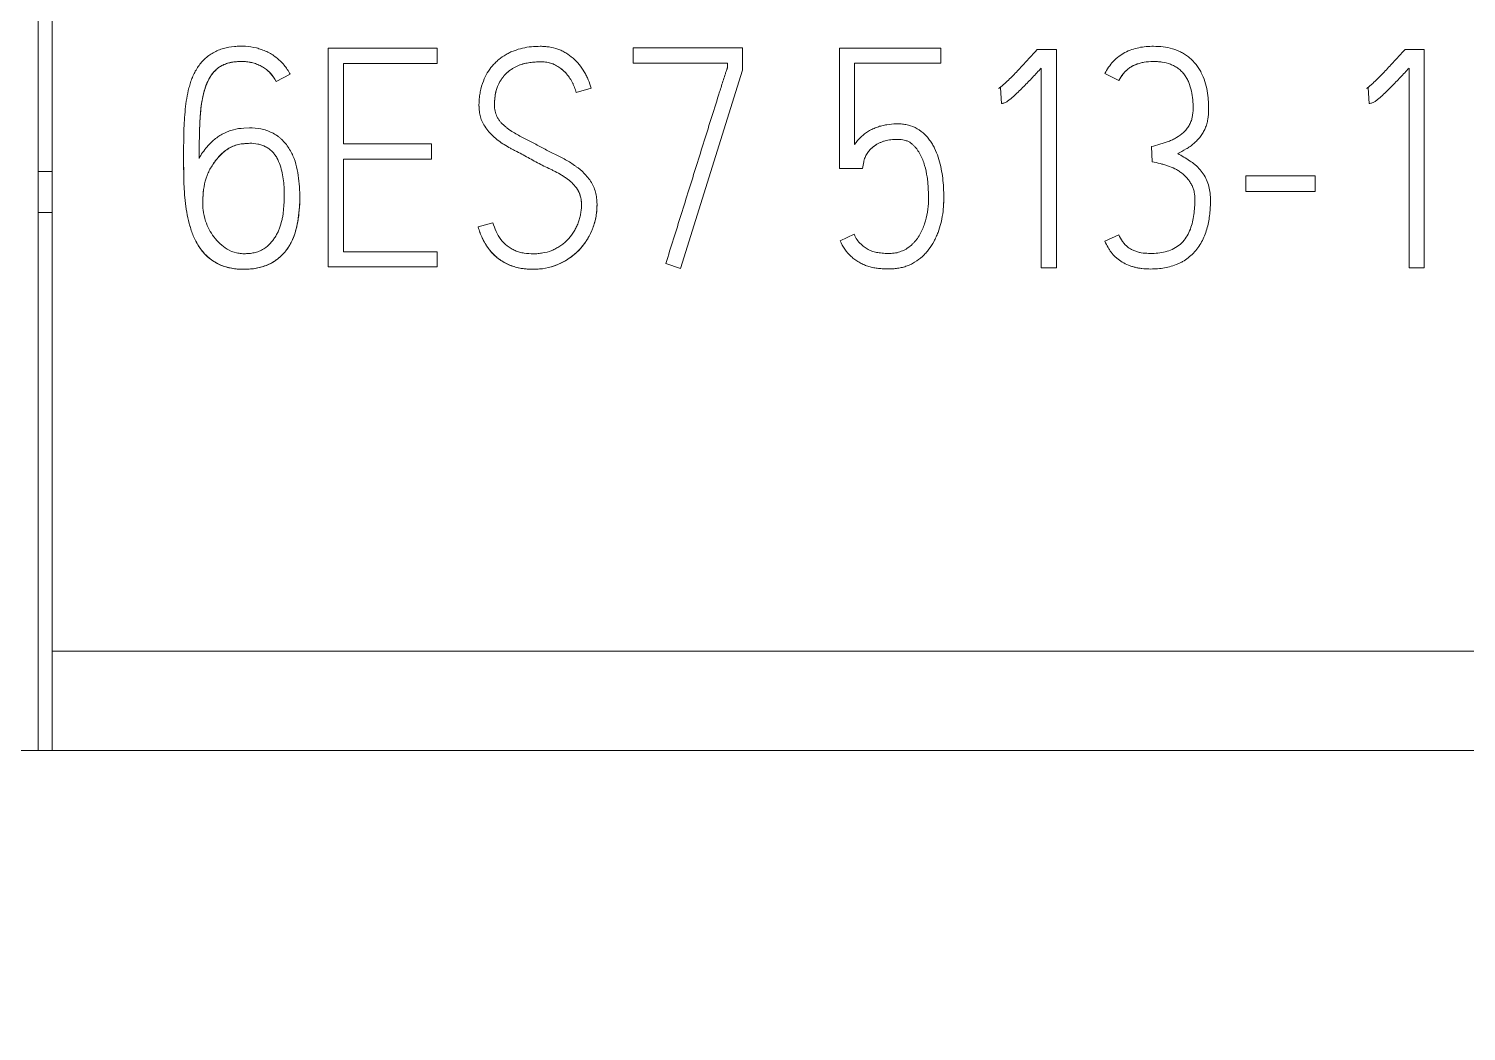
# Model space of a CAD drawing. Header units: millimetres. Extents: x 42151 to 59780, y 37376 to 44547.
# Drawn here: x 47896.26 to 47906.75, y 43305.48 to 43312.79 of the extents above; entities that cross this region are included whole.
import ezdxf

# ---------------------------------------------------------------- set-up
doc = ezdxf.new("R2010")
doc.units = ezdxf.units.MM
doc.set_wipeout_variables(frame=1)
doc.layers.add('000-PI-Oprema', color=30, linetype='Continuous', lineweight=5)
doc.layers.add('SI-ORMAR-Oprema', color=30, linetype='Continuous', lineweight=5)

# ---------------------------------------------------------------- blocks, each defined once
blk = doc.blocks.new('6ES7513-1AM03-0AB0')
blk.add_wipeout([(-17.4, 66.85), (17.4, 66.85), (17.4, -80.15), (-17.4, -80.15)]).dxf.layer = 'SI-ORMAR-Oprema'
at = {"layer": 'SI-ORMAR-Oprema', "linetype": 'Continuous'}
for p, q in [((-12.5, 56.125), (-12.5, 65.981)), ((-12.4, 65.981), (-12.4, 56.85)), ((-8.159, 61.139), (-8.159, 61.252)), ((-8.159, 61.252), (-7.361, 61.252)), ((-7.361, 61.252), (-7.361, 61.09)), ((-10.385, 59.654), (-10.385, 61.25)), ((-10.385, 61.25), (-9.589, 61.25)), ((-9.589, 61.25), (-9.589, 61.137)), ((-6.654, 60.371), (-6.654, 61.25)), ((-6.654, 61.25), (-5.916, 61.25)), ((-5.916, 61.25), (-5.916, 61.139)), ((-5.227, 61.223), (-5.212, 61.241)), ((-5.212, 61.241), (-5.072, 61.241)), ((-5.072, 61.241), (-5.072, 59.648)), ((-4.432, 61.147), (-4.432, 61.147)), ((-2.544, 61.223), (-2.528, 61.241)), ((-2.528, 61.241), (-2.389, 61.241)), ((-2.389, 61.241), (-2.389, 59.648)), ((-10.765, 61.006), (-10.663, 61.059)), ((-10.663, 61.059), (-10.765, 61.006)), ((-10.663, 61.059), (-10.663, 61.059)), ((-10.274, 61.137), (-10.274, 60.551)), ((-10.274, 61.137), (-9.589, 61.137)), ((-9.589, 61.137), (-10.274, 61.137)), ((-8.932, 61.141), (-8.932, 61.141)), ((-8.652, 61.069), (-8.652, 61.069)), ((-8.159, 61.139), (-7.471, 61.139)), ((-7.471, 61.139), (-8.159, 61.139)), ((-7.815, 59.643), (-7.361, 61.09)), ((-7.361, 61.09), (-7.815, 59.643)), ((-7.471, 61.108), (-7.471, 61.139)), ((-6.544, 61.139), (-6.544, 60.548)), ((-6.544, 61.139), (-5.916, 61.139)), ((-5.916, 61.139), (-6.544, 61.139)), ((-5.183, 59.648), (-5.183, 61.104)), ((-4.718, 61.064), (-4.616, 61.013)), ((-4.616, 61.013), (-4.718, 61.064)), ((-4.718, 61.064), (-4.718, 61.064)), ((-2.499, 59.648), (-2.499, 61.104)), ((-10.765, 61.006), (-10.765, 61.006)), ((-8.575, 60.926), (-8.466, 60.957)), ((-8.466, 60.957), (-8.575, 60.926)), ((-8.466, 60.957), (-8.466, 60.957)), ((-5.494, 60.955), (-5.48, 60.959)), ((-5.48, 60.959), (-5.494, 60.955)), ((-5.494, 60.955), (-5.494, 60.955)), ((-5.473, 60.846), (-5.48, 60.959)), ((-5.48, 60.959), (-5.48, 60.959)), ((-4.616, 61.013), (-4.616, 61.013)), ((-2.81, 60.955), (-2.797, 60.959)), ((-2.797, 60.959), (-2.81, 60.955)), ((-2.81, 60.955), (-2.81, 60.955)), ((-2.79, 60.846), (-2.797, 60.959)), ((-2.797, 60.959), (-2.797, 60.959)), ((-9.285, 60.833), (-9.285, 60.833)), ((-8.575, 60.926), (-8.575, 60.926)), ((-5.473, 60.846), (-5.466, 60.847)), ((-5.45, 60.85), (-5.45, 60.85)), ((-2.767, 60.85), (-2.767, 60.85)), ((-3.961, 60.809), (-3.961, 60.809)), ((-11, 60.666), (-10.96, 60.669)), ((-9.25, 60.691), (-9.25, 60.691)), ((-10.956, 60.556), (-10.956, 60.556)), ((-10.274, 60.551), (-9.631, 60.551)), ((-9.631, 60.551), (-9.631, 60.44)), ((-4.372, 60.42), (-4.378, 60.531)), ((-11.44, 60.444), (-11.44, 60.444)), ((-10.274, 60.44), (-10.274, 59.765)), ((-10.274, 60.44), (-9.631, 60.44)), ((-9.631, 60.44), (-10.274, 60.44)), ((-6.486, 60.371), (-6.477, 60.42)), ((-6.477, 60.42), (-6.486, 60.371)), ((-6.477, 60.42), (-6.477, 60.42)), ((-6.468, 60.452), (-6.468, 60.452)), ((-6.432, 60.508), (-6.432, 60.508)), ((-12.5, 60.35), (-12.4, 60.35)), ((-11.269, 60.32), (-11.269, 60.32)), ((-11.232, 60.392), (-11.232, 60.392)), ((-6.654, 60.371), (-6.486, 60.371)), ((-6.486, 60.371), (-6.654, 60.371)), ((-6.486, 60.371), (-6.486, 60.371)), ((-3.689, 60.205), (-3.689, 60.318)), ((-3.689, 60.318), (-3.183, 60.318)), ((-3.183, 60.318), (-3.183, 60.205)), ((-8.567, 60.219), (-8.567, 60.219)), ((-3.183, 60.205), (-3.689, 60.205)), ((-3.689, 60.205), (-3.183, 60.205)), ((-10.592, 60.167), (-10.592, 60.167)), ((-8.423, 60.105), (-8.423, 60.105)), ((-5.893, 60.156), (-5.893, 60.156)), ((-3.948, 60.138), (-3.948, 60.138)), ((-12.4, 60.05), (-12.5, 60.05)), ((-9.291, 59.945), (-9.183, 59.976)), ((-9.291, 59.945), (-9.291, 59.945)), ((-6.65, 59.845), (-6.548, 59.892)), ((-6.65, 59.845), (-6.65, 59.845)), ((-4.718, 59.841), (-4.616, 59.887)), ((-4.718, 59.841), (-4.718, 59.841)), ((-10.274, 59.765), (-9.589, 59.765)), ((-9.589, 59.765), (-9.589, 59.654)), ((-7.922, 59.679), (-7.815, 59.643)), ((-7.815, 59.643), (-7.922, 59.679)), ((-7.922, 59.679), (-7.922, 59.679)), ((-10.385, 59.655), (-9.589, 59.655)), ((-9.589, 59.655), (-10.385, 59.655)), ((-7.815, 59.643), (-7.815, 59.643)), ((-5.072, 59.648), (-5.183, 59.648)), ((-5.183, 59.648), (-5.072, 59.648)), ((-2.499, 59.648), (-2.389, 59.648)), ((-2.389, 59.648), (-2.499, 59.648)), ((-12.4, 56.85), (-12.4, 56.125)), ((12.4, 56.85), (-12.4, 56.85)), ((-12.5, 56.125), (-17.4, 56.125)), ((12.5, 56.125), (-12.5, 56.125))]:
    blk.add_line(p, q, dxfattribs=at)
for points, knots in [([(-11.438, 60.644), (-11.437, 60.698), (-11.433, 60.751), (-11.425, 60.83), (-11.422, 60.856), (-11.413, 60.908), (-11.408, 60.934), (-11.397, 60.973), (-11.394, 60.986), (-11.385, 61.011), (-11.381, 61.024), (-11.371, 61.049), (-11.365, 61.061), (-11.353, 61.084), (-11.346, 61.096), (-11.324, 61.13), (-11.307, 61.151), (-11.278, 61.178), (-11.268, 61.187), (-11.246, 61.203), (-11.235, 61.21), (-11.212, 61.223), (-11.2, 61.229), (-11.175, 61.24), (-11.162, 61.244), (-11.123, 61.255), (-11.096, 61.259), (-11.056, 61.263), (-11.043, 61.263), (-11.016, 61.264), (-11.002, 61.264), (-10.962, 61.261), (-10.935, 61.257), (-10.896, 61.248), (-10.884, 61.244), (-10.858, 61.235), (-10.846, 61.23), (-10.809, 61.213), (-10.786, 61.199), (-10.755, 61.174), (-10.744, 61.165), (-10.725, 61.147), (-10.716, 61.137), (-10.69, 61.106), (-10.676, 61.083), (-10.663, 61.059)], [0, 0, 0, 0, 0.125, 0.125, 0.1875, 0.1875, 0.25, 0.25, 0.28125, 0.28125, 0.3125, 0.3125, 0.34375, 0.34375, 0.375, 0.375, 0.4375, 0.4375, 0.46875, 0.46875, 0.5, 0.5, 0.53125, 0.53125, 0.5625, 0.5625, 0.625, 0.625, 0.65625, 0.65625, 0.6875, 0.6875, 0.75, 0.75, 0.78125, 0.78125, 0.8125, 0.8125, 0.875, 0.875, 0.90625, 0.90625, 0.9375, 0.9375, 1, 1, 1, 1]), ([(-9.252, 61.01), (-9.236, 61.051), (-9.215, 61.088), (-9.18, 61.129), (-9.172, 61.137), (-9.157, 61.152), (-9.149, 61.16), (-9.124, 61.18), (-9.106, 61.192), (-9.078, 61.209), (-9.068, 61.214), (-9.049, 61.223), (-9.039, 61.227), (-9.008, 61.238), (-8.988, 61.245), (-8.945, 61.254), (-8.924, 61.258), (-8.881, 61.262), (-8.859, 61.263), (-8.827, 61.263), (-8.816, 61.263), (-8.795, 61.261), (-8.784, 61.26), (-8.751, 61.255), (-8.73, 61.25), (-8.7, 61.239), (-8.69, 61.235), (-8.67, 61.226), (-8.66, 61.22), (-8.632, 61.204), (-8.615, 61.191), (-8.582, 61.162), (-8.567, 61.147), (-8.54, 61.113), (-8.528, 61.095), (-8.511, 61.067), (-8.506, 61.057), (-8.496, 61.038), (-8.492, 61.028), (-8.479, 60.998), (-8.472, 60.978), (-8.466, 60.957)], [0, 0, 0, 0, 0.125, 0.125, 0.15625, 0.15625, 0.1875, 0.1875, 0.25, 0.25, 0.28125, 0.28125, 0.3125, 0.3125, 0.375, 0.375, 0.4375, 0.4375, 0.5, 0.5, 0.53125, 0.53125, 0.5625, 0.5625, 0.625, 0.625, 0.65625, 0.65625, 0.6875, 0.6875, 0.75, 0.75, 0.8125, 0.8125, 0.875, 0.875, 0.90625, 0.90625, 0.9375, 0.9375, 1, 1, 1, 1]), ([(-4.718, 61.064), (-4.702, 61.096), (-4.682, 61.126), (-4.651, 61.159), (-4.645, 61.165), (-4.631, 61.177), (-4.611, 61.194), (-4.588, 61.209), (-4.556, 61.226), (-4.539, 61.233), (-4.505, 61.245), (-4.488, 61.249), (-4.453, 61.257), (-4.435, 61.259), (-4.399, 61.263), (-4.381, 61.263), (-4.363, 61.263)], [0, 0, 0, 0, 0.25, 0.25, 0.3125, 0.3125, 0.375, 0.5, 0.5, 0.625, 0.625, 0.75, 0.75, 0.875, 0.875, 1, 1, 1, 1]), ([(-4.363, 61.263), (-4.339, 61.263), (-4.316, 61.262), (-4.27, 61.256), (-4.247, 61.252), (-4.213, 61.242), (-4.202, 61.238), (-4.18, 61.229), (-4.159, 61.219), (-4.139, 61.208), (-4.119, 61.195), (-4.11, 61.187), (-4.083, 61.165), (-4.067, 61.148), (-4.045, 61.121), (-4.038, 61.111), (-4.026, 61.091), (-4.02, 61.081), (-4.004, 61.05), (-3.996, 61.029), (-3.981, 60.984), (-3.976, 60.962), (-3.968, 60.916), (-3.965, 60.893), (-3.963, 60.859), (-3.962, 60.847), (-3.961, 60.824), (-3.961, 60.812), (-3.962, 60.778), (-3.963, 60.754), (-3.969, 60.72), (-3.971, 60.709), (-3.978, 60.686), (-3.982, 60.675), (-3.991, 60.654), (-3.996, 60.644), (-4.008, 60.624), (-4.014, 60.614), (-4.028, 60.595), (-4.036, 60.587), (-4.052, 60.57), (-4.06, 60.562), (-4.078, 60.547), (-4.087, 60.539), (-4.102, 60.529), (-4.107, 60.526), (-4.116, 60.52), (-4.141, 60.505), (-4.167, 60.49), (-4.187, 60.48)], [0, 0, 0, 0, 0.0625, 0.0625, 0.125, 0.125, 0.15625, 0.15625, 0.1875, 0.21875, 0.21875, 0.25, 0.25, 0.3125, 0.3125, 0.34375, 0.34375, 0.375, 0.375, 0.4375, 0.4375, 0.5, 0.5, 0.5625, 0.5625, 0.59375, 0.59375, 0.625, 0.625, 0.6875, 0.6875, 0.71875, 0.71875, 0.75, 0.75, 0.78125, 0.78125, 0.8125, 0.8125, 0.84375, 0.84375, 0.875, 0.875, 0.90625, 0.90625, 0.921875, 0.921875, 0.9375, 1, 1, 1, 1]), ([(-10.765, 61.006), (-10.776, 61.029), (-10.79, 61.049), (-10.811, 61.072), (-10.816, 61.076), (-10.825, 61.085), (-10.839, 61.097), (-10.854, 61.107), (-10.876, 61.12), (-10.887, 61.125), (-10.91, 61.135), (-10.922, 61.139), (-10.946, 61.145), (-10.958, 61.147), (-10.983, 61.151), (-10.995, 61.152), (-11.02, 61.153), (-11.032, 61.152), (-11.057, 61.151), (-11.069, 61.15), (-11.094, 61.146), (-11.106, 61.143), (-11.13, 61.136), (-11.141, 61.132), (-11.158, 61.124), (-11.164, 61.121), (-11.174, 61.114), (-11.18, 61.111), (-11.194, 61.1), (-11.204, 61.092), (-11.221, 61.074), (-11.229, 61.064), (-11.243, 61.044), (-11.25, 61.034), (-11.262, 61.012), (-11.267, 61.001), (-11.276, 60.978), (-11.28, 60.967), (-11.291, 60.932), (-11.297, 60.908), (-11.307, 60.86), (-11.31, 60.836), (-11.316, 60.787), (-11.318, 60.763), (-11.322, 60.69), (-11.324, 60.641), (-11.326, 60.543), (-11.327, 60.494), (-11.327, 60.444)], [0, 0, 0, 0, 0.0625, 0.0625, 0.078125, 0.078125, 0.09375, 0.125, 0.125, 0.15625, 0.15625, 0.1875, 0.1875, 0.21875, 0.21875, 0.25, 0.25, 0.28125, 0.28125, 0.3125, 0.3125, 0.34375, 0.34375, 0.375, 0.375, 0.390625, 0.390625, 0.40625, 0.40625, 0.4375, 0.4375, 0.46875, 0.46875, 0.5, 0.5, 0.53125, 0.53125, 0.5625, 0.5625, 0.625, 0.625, 0.6875, 0.6875, 0.75, 0.75, 0.875, 0.875, 1, 1, 1, 1]), ([(-11.327, 60.444), (-11.327, 60.493), (-11.326, 60.542), (-11.324, 60.638), (-11.322, 60.687), (-11.319, 60.747), (-11.318, 60.759), (-11.316, 60.783), (-11.315, 60.795), (-11.311, 60.831), (-11.307, 60.855), (-11.298, 60.903), (-11.292, 60.927), (-11.282, 60.962), (-11.278, 60.974), (-11.269, 60.997), (-11.263, 61.008), (-11.252, 61.03), (-11.245, 61.041), (-11.231, 61.062), (-11.223, 61.071), (-11.206, 61.09), (-11.197, 61.098), (-11.182, 61.109), (-11.177, 61.113), (-11.166, 61.12), (-11.149, 61.129), (-11.132, 61.135), (-11.114, 61.141), (-11.108, 61.142), (-11.096, 61.145), (-11.09, 61.146), (-11.071, 61.15), (-11.059, 61.151), (-11.034, 61.152), (-11.021, 61.153), (-10.996, 61.152), (-10.984, 61.151), (-10.959, 61.148), (-10.935, 61.143), (-10.911, 61.135), (-10.888, 61.125), (-10.876, 61.12), (-10.855, 61.108), (-10.84, 61.097), (-10.825, 61.085), (-10.816, 61.077), (-10.812, 61.072), (-10.79, 61.049), (-10.776, 61.029), (-10.765, 61.006)], [0, 0, 0, 0, 0.125, 0.125, 0.25, 0.25, 0.28125, 0.28125, 0.3125, 0.3125, 0.375, 0.375, 0.4375, 0.4375, 0.46875, 0.46875, 0.5, 0.5, 0.53125, 0.53125, 0.5625, 0.5625, 0.59375, 0.59375, 0.609375, 0.609375, 0.625, 0.65625, 0.65625, 0.671875, 0.671875, 0.6875, 0.6875, 0.71875, 0.71875, 0.75, 0.75, 0.78125, 0.78125, 0.8125, 0.84375, 0.84375, 0.875, 0.875, 0.90625, 0.921875, 0.921875, 0.9375, 0.9375, 1, 1, 1, 1]), ([(-8.652, 61.069), (-8.669, 61.088), (-8.689, 61.104), (-8.716, 61.12), (-8.722, 61.123), (-8.733, 61.129), (-8.739, 61.132), (-8.756, 61.139), (-8.769, 61.142), (-8.793, 61.147), (-8.806, 61.149), (-8.831, 61.15), (-8.844, 61.15), (-8.869, 61.149), (-8.882, 61.148), (-8.907, 61.145), (-8.919, 61.143), (-8.932, 61.141)], [0, 0, 0, 0, 0.25, 0.25, 0.3125, 0.3125, 0.375, 0.375, 0.5, 0.5, 0.625, 0.625, 0.75, 0.75, 0.875, 0.875, 1, 1, 1, 1]), ([(-8.932, 61.141), (-8.919, 61.143), (-8.907, 61.145), (-8.881, 61.148), (-8.869, 61.149), (-8.843, 61.15), (-8.831, 61.15), (-8.805, 61.149), (-8.793, 61.147), (-8.774, 61.144), (-8.768, 61.142), (-8.756, 61.138), (-8.75, 61.136), (-8.732, 61.129), (-8.721, 61.123), (-8.7, 61.11), (-8.69, 61.103), (-8.67, 61.087), (-8.661, 61.079), (-8.652, 61.069)], [0, 0, 0, 0, 0.125, 0.125, 0.25, 0.25, 0.375, 0.375, 0.5, 0.5, 0.5625, 0.5625, 0.625, 0.625, 0.75, 0.75, 0.875, 0.875, 1, 1, 1, 1]), ([(-5.494, 60.955), (-5.49, 60.957), (-5.487, 60.959), (-5.481, 60.964), (-5.472, 60.971), (-5.463, 60.979), (-5.445, 60.995), (-5.433, 61.006), (-5.399, 61.038), (-5.377, 61.061), (-5.334, 61.107), (-5.312, 61.13), (-5.27, 61.177), (-5.248, 61.2), (-5.227, 61.223)], [0, 0, 0, 0, 0.03125, 0.03125, 0.0625, 0.125, 0.125, 0.25, 0.25, 0.5, 0.5, 0.75, 0.75, 1, 1, 1, 1]), ([(-4.432, 61.147), (-4.441, 61.145), (-4.451, 61.143), (-4.47, 61.138), (-4.48, 61.135), (-4.498, 61.128), (-4.508, 61.124), (-4.525, 61.115), (-4.533, 61.109), (-4.549, 61.097), (-4.557, 61.091), (-4.571, 61.078), (-4.578, 61.07), (-4.596, 61.047), (-4.607, 61.03), (-4.616, 61.013)], [0, 0, 0, 0, 0.125, 0.125, 0.25, 0.25, 0.375, 0.375, 0.5, 0.5, 0.625, 0.625, 0.75, 0.75, 1, 1, 1, 1]), ([(-4.616, 61.013), (-4.607, 61.03), (-4.597, 61.047), (-4.578, 61.07), (-4.572, 61.077), (-4.557, 61.091), (-4.549, 61.097), (-4.534, 61.109), (-4.525, 61.114), (-4.512, 61.121), (-4.508, 61.124), (-4.499, 61.128), (-4.494, 61.129), (-4.471, 61.138), (-4.451, 61.144), (-4.432, 61.147)], [0, 0, 0, 0, 0.25, 0.25, 0.375, 0.375, 0.5, 0.5, 0.625, 0.625, 0.6875, 0.6875, 0.75, 0.75, 1, 1, 1, 1]), ([(-4.378, 60.531), (-4.358, 60.537), (-4.327, 60.546), (-4.296, 60.556), (-4.276, 60.563), (-4.265, 60.566), (-4.245, 60.573), (-4.235, 60.577), (-4.216, 60.587), (-4.206, 60.591), (-4.178, 60.608), (-4.16, 60.62), (-4.137, 60.642), (-4.129, 60.65), (-4.116, 60.667), (-4.11, 60.676), (-4.101, 60.69), (-4.099, 60.694), (-4.094, 60.704), (-4.092, 60.709), (-4.086, 60.724), (-4.083, 60.734), (-4.076, 60.766), (-4.074, 60.788), (-4.074, 60.83), (-4.075, 60.852), (-4.079, 60.895), (-4.082, 60.916), (-4.091, 60.958), (-4.098, 60.979), (-4.11, 61.008), (-4.115, 61.018), (-4.125, 61.037), (-4.137, 61.055), (-4.151, 61.072), (-4.162, 61.083), (-4.166, 61.087), (-4.174, 61.094), (-4.187, 61.104), (-4.2, 61.113), (-4.219, 61.124), (-4.229, 61.128), (-4.26, 61.14), (-4.281, 61.145), (-4.313, 61.15), (-4.323, 61.151), (-4.345, 61.152), (-4.356, 61.153), (-4.388, 61.152), (-4.41, 61.15), (-4.432, 61.147)], [0, 0, 0, 0, 0.0625, 0.09375, 0.09375, 0.125, 0.125, 0.15625, 0.15625, 0.1875, 0.1875, 0.25, 0.25, 0.28125, 0.28125, 0.3125, 0.3125, 0.328125, 0.328125, 0.34375, 0.34375, 0.375, 0.375, 0.4375, 0.4375, 0.5, 0.5, 0.5625, 0.5625, 0.625, 0.625, 0.65625, 0.65625, 0.6875, 0.71875, 0.71875, 0.734375, 0.734375, 0.75, 0.78125, 0.78125, 0.8125, 0.8125, 0.875, 0.875, 0.90625, 0.90625, 0.9375, 0.9375, 1, 1, 1, 1]), ([(-4.432, 61.147), (-4.41, 61.15), (-4.389, 61.152), (-4.346, 61.153), (-4.325, 61.152), (-4.302, 61.148), (-4.301, 61.148), (-4.3, 61.148)], [0, 0, 0, 0, 0.486027, 0.486027, 0.972053, 0.972053, 1, 1, 1, 1]), ([(-2.81, 60.955), (-2.807, 60.957), (-2.804, 60.959), (-2.797, 60.964), (-2.788, 60.971), (-2.779, 60.979), (-2.761, 60.995), (-2.75, 61.006), (-2.716, 61.038), (-2.694, 61.061), (-2.65, 61.107), (-2.629, 61.13), (-2.586, 61.177), (-2.565, 61.2), (-2.544, 61.223)], [0, 0, 0, 0, 0.03125, 0.03125, 0.0625, 0.125, 0.125, 0.25, 0.25, 0.5, 0.5, 0.75, 0.75, 1, 1, 1, 1]), ([(-8.932, 61.141), (-8.961, 61.137), (-8.989, 61.128), (-9.022, 61.111), (-9.028, 61.108), (-9.041, 61.1), (-9.047, 61.096), (-9.065, 61.084), (-9.076, 61.075), (-9.092, 61.059), (-9.097, 61.054), (-9.106, 61.043), (-9.115, 61.031), (-9.124, 61.019), (-9.131, 61.007), (-9.135, 61.001), (-9.142, 60.988), (-9.145, 60.981), (-9.151, 60.967), (-9.153, 60.96), (-9.16, 60.94), (-9.163, 60.925), (-9.168, 60.897), (-9.169, 60.882), (-9.171, 60.86), (-9.171, 60.853), (-9.171, 60.838), (-9.172, 60.831), (-9.171, 60.817), (-9.17, 60.809), (-9.168, 60.795), (-9.167, 60.787), (-9.161, 60.766), (-9.156, 60.753), (-9.145, 60.734), (-9.14, 60.728), (-9.132, 60.716), (-9.118, 60.699), (-9.102, 60.684), (-9.084, 60.67), (-9.078, 60.665), (-9.066, 60.656), (-9.048, 60.644), (-9.017, 60.625), (-8.991, 60.61), (-8.971, 60.6), (-8.964, 60.597), (-8.951, 60.591), (-8.918, 60.574), (-8.886, 60.557), (-8.847, 60.536), (-8.834, 60.529), (-8.808, 60.515), (-8.769, 60.495), (-8.729, 60.474), (-8.696, 60.458), (-8.69, 60.455), (-8.676, 60.448), (-8.657, 60.438), (-8.625, 60.42), (-8.594, 60.399), (-8.576, 60.386), (-8.564, 60.378), (-8.558, 60.373), (-8.529, 60.35), (-8.509, 60.329), (-8.481, 60.294), (-8.473, 60.282), (-8.461, 60.263), (-8.458, 60.256), (-8.451, 60.243), (-8.442, 60.224), (-8.436, 60.203), (-8.431, 60.181), (-8.429, 60.174), (-8.427, 60.159), (-8.426, 60.152), (-8.424, 60.13), (-8.423, 60.115), (-8.424, 60.086), (-8.424, 60.071), (-8.428, 60.042), (-8.43, 60.028), (-8.436, 59.999), (-8.439, 59.985), (-8.447, 59.956), (-8.452, 59.943), (-8.463, 59.915), (-8.469, 59.902), (-8.489, 59.862), (-8.504, 59.838), (-8.531, 59.803), (-8.541, 59.792), (-8.561, 59.77), (-8.572, 59.76), (-8.605, 59.731), (-8.629, 59.714), (-8.667, 59.692), (-8.68, 59.685), (-8.707, 59.672), (-8.721, 59.667), (-8.762, 59.652), (-8.791, 59.645), (-8.835, 59.639), (-8.849, 59.638), (-8.879, 59.637), (-8.894, 59.636), (-8.923, 59.637), (-8.938, 59.638), (-8.967, 59.642), (-8.982, 59.644), (-9.025, 59.654), (-9.053, 59.663), (-9.093, 59.682), (-9.106, 59.689), (-9.131, 59.705), (-9.143, 59.714), (-9.165, 59.732), (-9.176, 59.742), (-9.196, 59.764), (-9.206, 59.775), (-9.232, 59.811), (-9.247, 59.836), (-9.266, 59.876), (-9.272, 59.889), (-9.282, 59.917), (-9.287, 59.931), (-9.291, 59.945)], [0, 0, 0, 0, 0.03125, 0.03125, 0.039063, 0.039063, 0.046875, 0.046875, 0.0625, 0.0625, 0.070313, 0.070313, 0.078125, 0.085938, 0.085938, 0.09375, 0.09375, 0.101563, 0.101563, 0.109375, 0.109375, 0.125, 0.125, 0.140625, 0.140625, 0.148438, 0.148438, 0.15625, 0.15625, 0.164063, 0.164063, 0.171875, 0.171875, 0.1875, 0.1875, 0.195313, 0.195313, 0.203125, 0.21875, 0.21875, 0.226563, 0.226563, 0.234375, 0.25, 0.265625, 0.265625, 0.273438, 0.273438, 0.28125, 0.3125, 0.3125, 0.328125, 0.328125, 0.34375, 0.375, 0.375, 0.382813, 0.382813, 0.390625, 0.40625, 0.421875, 0.429688, 0.429688, 0.4375, 0.4375, 0.46875, 0.46875, 0.484375, 0.484375, 0.492188, 0.492188, 0.5, 0.515625, 0.515625, 0.523438, 0.523438, 0.53125, 0.53125, 0.546875, 0.546875, 0.5625, 0.5625, 0.578125, 0.578125, 0.59375, 0.59375, 0.609375, 0.609375, 0.625, 0.625, 0.65625, 0.65625, 0.671875, 0.671875, 0.6875, 0.6875, 0.71875, 0.71875, 0.734375, 0.734375, 0.75, 0.75, 0.78125, 0.78125, 0.796875, 0.796875, 0.8125, 0.8125, 0.828125, 0.828125, 0.84375, 0.84375, 0.875, 0.875, 0.890625, 0.890625, 0.90625, 0.90625, 0.921875, 0.921875, 0.9375, 0.9375, 0.96875, 0.96875, 0.984375, 0.984375, 1, 1, 1, 1]), ([(-9.171, 60.833), (-9.171, 60.835), (-9.171, 60.838), (-9.171, 60.848), (-9.171, 60.855), (-9.17, 60.877), (-9.168, 60.892), (-9.164, 60.921), (-9.161, 60.935), (-9.154, 60.957), (-9.152, 60.964), (-9.147, 60.977), (-9.144, 60.984), (-9.137, 60.997), (-9.133, 61.004), (-9.125, 61.016), (-9.121, 61.022), (-9.113, 61.034), (-9.108, 61.04), (-9.099, 61.051), (-9.084, 61.068), (-9.067, 61.082), (-9.049, 61.095), (-9.043, 61.099), (-9.03, 61.107), (-9.01, 61.118), (-8.99, 61.126), (-8.961, 61.135), (-8.947, 61.139), (-8.932, 61.141)], [0, 0, 0, 0, 0.01697, 0.01697, 0.068709, 0.068709, 0.172185, 0.172185, 0.275662, 0.275662, 0.327401, 0.327401, 0.379139, 0.379139, 0.430877, 0.430877, 0.482616, 0.482616, 0.534354, 0.534354, 0.586093, 0.68957, 0.68957, 0.741308, 0.741308, 0.793046, 0.896523, 0.896523, 1, 1, 1, 1]), ([(-8.575, 60.926), (-8.578, 60.939), (-8.583, 60.952), (-8.591, 60.971), (-8.594, 60.977), (-8.599, 60.99), (-8.602, 60.996), (-8.612, 61.014), (-8.619, 61.026), (-8.634, 61.048), (-8.643, 61.059), (-8.652, 61.069)], [0, 0, 0, 0, 0.25, 0.25, 0.375, 0.375, 0.5, 0.5, 0.75, 0.75, 1, 1, 1, 1]), ([(-8.652, 61.069), (-8.634, 61.049), (-8.618, 61.026), (-8.602, 60.996), (-8.599, 60.99), (-8.594, 60.977), (-8.591, 60.971), (-8.583, 60.952), (-8.578, 60.939), (-8.575, 60.926)], [0, 0, 0, 0, 0.5, 0.5, 0.625, 0.625, 0.75, 0.75, 1, 1, 1, 1]), ([(-7.922, 59.679), (-7.884, 59.798), (-7.847, 59.917), (-7.772, 60.156), (-7.735, 60.275), (-7.66, 60.513), (-7.623, 60.632), (-7.567, 60.811), (-7.548, 60.87), (-7.52, 60.96), (-7.506, 61.004), (-7.489, 61.056), (-7.482, 61.078), (-7.478, 61.09), (-7.477, 61.093), (-7.475, 61.099), (-7.474, 61.101), (-7.473, 61.103), (-7.473, 61.104), (-7.472, 61.106), (-7.472, 61.107), (-7.471, 61.108)], [0, 0, 0, 0, 0.25, 0.25, 0.5, 0.5, 0.75, 0.75, 0.875, 0.875, 0.9375, 0.96875, 0.984375, 0.984375, 0.992187, 0.992187, 0.996094, 0.996094, 0.998047, 0.998047, 1, 1, 1, 1]), ([(-5.183, 61.104), (-5.204, 61.081), (-5.225, 61.059), (-5.267, 61.014), (-5.288, 60.992), (-5.332, 60.948), (-5.354, 60.926), (-5.388, 60.895), (-5.399, 60.885), (-5.417, 60.87), (-5.424, 60.866), (-5.433, 60.859), (-5.436, 60.857), (-5.443, 60.853), (-5.447, 60.852), (-5.45, 60.85)], [0, 0, 0, 0, 0.25, 0.25, 0.5, 0.5, 0.75, 0.75, 0.875, 0.875, 0.9375, 0.9375, 0.96875, 0.96875, 1, 1, 1, 1]), ([(-2.499, 61.104), (-2.52, 61.081), (-2.541, 61.059), (-2.584, 61.014), (-2.605, 60.992), (-2.648, 60.948), (-2.67, 60.926), (-2.704, 60.895), (-2.716, 60.885), (-2.734, 60.87), (-2.74, 60.866), (-2.75, 60.859), (-2.753, 60.857), (-2.76, 60.853), (-2.763, 60.852), (-2.767, 60.85)], [0, 0, 0, 0, 0.25, 0.25, 0.5, 0.5, 0.75, 0.75, 0.875, 0.875, 0.9375, 0.9375, 0.96875, 0.96875, 1, 1, 1, 1]), ([(-9.25, 60.691), (-9.265, 60.715), (-9.273, 60.741), (-9.28, 60.774), (-9.281, 60.781), (-9.283, 60.795), (-9.283, 60.802), (-9.285, 60.822), (-9.285, 60.836), (-9.284, 60.863), (-9.283, 60.877), (-9.28, 60.904), (-9.278, 60.918), (-9.27, 60.958), (-9.263, 60.985), (-9.252, 61.01)], [0, 0, 0, 0, 0.25, 0.25, 0.3125, 0.3125, 0.375, 0.375, 0.5, 0.5, 0.625, 0.625, 0.75, 0.75, 1, 1, 1, 1]), ([(-9.285, 60.833), (-9.285, 60.825), (-9.284, 60.817), (-9.283, 60.795), (-9.281, 60.782), (-9.278, 60.761), (-9.276, 60.754), (-9.272, 60.741), (-9.27, 60.735), (-9.263, 60.715), (-9.257, 60.703), (-9.25, 60.691)], [0, 0, 0, 0, 0.164665, 0.164665, 0.44311, 0.44311, 0.582333, 0.582333, 0.721555, 0.721555, 1, 1, 1, 1]), ([(-5.45, 60.85), (-5.454, 60.849), (-5.458, 60.848), (-5.466, 60.847), (-5.47, 60.846), (-5.473, 60.846)], [0, 0, 0, 0, 0.5, 0.5, 1, 1, 1, 1]), ([(-2.767, 60.85), (-2.771, 60.849), (-2.774, 60.848), (-2.782, 60.847), (-2.786, 60.846), (-2.79, 60.846)], [0, 0, 0, 0, 0.5, 0.5, 1, 1, 1, 1]), ([(-10.96, 60.669), (-10.932, 60.669), (-10.904, 60.666), (-10.862, 60.658), (-10.848, 60.654), (-10.821, 60.645), (-10.795, 60.634), (-10.77, 60.62), (-10.753, 60.608), (-10.747, 60.603), (-10.736, 60.594), (-10.731, 60.59), (-10.715, 60.575), (-10.706, 60.565), (-10.688, 60.543), (-10.679, 60.531), (-10.657, 60.495), (-10.644, 60.47), (-10.624, 60.418), (-10.617, 60.39), (-10.605, 60.335), (-10.601, 60.308), (-10.595, 60.252), (-10.593, 60.224), (-10.592, 60.168), (-10.592, 60.14), (-10.594, 60.084), (-10.597, 60.056), (-10.604, 60), (-10.608, 59.973), (-10.618, 59.932), (-10.622, 59.919), (-10.63, 59.892), (-10.635, 59.878), (-10.651, 59.839), (-10.664, 59.814), (-10.684, 59.784), (-10.688, 59.779), (-10.697, 59.767), (-10.702, 59.762), (-10.716, 59.746), (-10.736, 59.726), (-10.758, 59.708), (-10.781, 59.692), (-10.794, 59.685), (-10.832, 59.665), (-10.859, 59.656), (-10.901, 59.646), (-10.915, 59.643), (-10.943, 59.639), (-10.957, 59.638), (-10.986, 59.637), (-11, 59.637), (-11.028, 59.637), (-11.042, 59.638), (-11.071, 59.641), (-11.085, 59.643), (-11.113, 59.649), (-11.127, 59.652), (-11.154, 59.661), (-11.167, 59.666), (-11.186, 59.675), (-11.193, 59.679), (-11.205, 59.685), (-11.211, 59.689), (-11.242, 59.708), (-11.264, 59.726), (-11.294, 59.757), (-11.303, 59.768), (-11.32, 59.791), (-11.328, 59.802), (-11.343, 59.827), (-11.35, 59.839), (-11.363, 59.865), (-11.368, 59.878), (-11.379, 59.904), (-11.383, 59.917), (-11.392, 59.944), (-11.396, 59.958), (-11.406, 59.999), (-11.412, 60.026), (-11.422, 60.082), (-11.426, 60.11), (-11.432, 60.166), (-11.435, 60.208), (-11.437, 60.251), (-11.438, 60.279), (-11.438, 60.293), (-11.44, 60.363), (-11.44, 60.419), (-11.44, 60.532), (-11.439, 60.588), (-11.438, 60.644)], [0, 0, 0, 0, 0.03125, 0.03125, 0.046875, 0.046875, 0.0625, 0.078125, 0.078125, 0.085938, 0.085938, 0.09375, 0.09375, 0.109375, 0.109375, 0.125, 0.125, 0.15625, 0.15625, 0.1875, 0.1875, 0.21875, 0.21875, 0.25, 0.25, 0.28125, 0.28125, 0.3125, 0.3125, 0.34375, 0.34375, 0.359375, 0.359375, 0.375, 0.375, 0.40625, 0.40625, 0.414062, 0.414062, 0.421875, 0.421875, 0.4375, 0.453125, 0.453125, 0.46875, 0.46875, 0.5, 0.5, 0.515625, 0.515625, 0.53125, 0.53125, 0.546875, 0.546875, 0.5625, 0.5625, 0.578125, 0.578125, 0.59375, 0.59375, 0.609375, 0.609375, 0.617187, 0.617187, 0.625, 0.625, 0.65625, 0.65625, 0.671875, 0.671875, 0.6875, 0.6875, 0.703125, 0.703125, 0.71875, 0.71875, 0.734375, 0.734375, 0.75, 0.75, 0.78125, 0.78125, 0.8125, 0.8125, 0.84375, 0.859375, 0.859375, 0.875, 0.875, 0.9375, 0.9375, 1, 1, 1, 1]), ([(-11.269, 60.529), (-11.252, 60.549), (-11.234, 60.567), (-11.204, 60.592), (-11.193, 60.6), (-11.172, 60.614), (-11.15, 60.627), (-11.126, 60.637), (-11.102, 60.647), (-11.089, 60.651), (-11.052, 60.661), (-11.026, 60.665), (-11, 60.666)], [0, 0, 0, 0, 0.25, 0.25, 0.375, 0.375, 0.5, 0.625, 0.625, 0.75, 0.75, 1, 1, 1, 1]), ([(-8.567, 60.219), (-8.586, 60.249), (-8.61, 60.273), (-8.645, 60.299), (-8.653, 60.304), (-8.667, 60.314), (-8.689, 60.328), (-8.712, 60.341), (-8.736, 60.353), (-8.744, 60.357), (-8.759, 60.365), (-8.767, 60.368), (-8.791, 60.38), (-8.823, 60.395), (-8.854, 60.412), (-8.885, 60.428), (-8.9, 60.437), (-8.946, 60.462), (-8.977, 60.479), (-9.016, 60.499), (-9.024, 60.503), (-9.04, 60.511), (-9.047, 60.515), (-9.07, 60.528), (-9.101, 60.545), (-9.13, 60.565), (-9.158, 60.586), (-9.172, 60.598), (-9.21, 60.634), (-9.232, 60.66), (-9.25, 60.691)], [0, 0, 0, 0, 0.125, 0.125, 0.15625, 0.15625, 0.1875, 0.25, 0.25, 0.28125, 0.28125, 0.3125, 0.3125, 0.375, 0.4375, 0.4375, 0.5, 0.5, 0.625, 0.625, 0.65625, 0.65625, 0.6875, 0.6875, 0.75, 0.8125, 0.8125, 0.875, 0.875, 1, 1, 1, 1]), ([(-6.544, 60.548), (-6.53, 60.568), (-6.515, 60.585), (-6.489, 60.609), (-6.48, 60.617), (-6.462, 60.631), (-6.452, 60.638), (-6.432, 60.65), (-6.421, 60.656), (-6.4, 60.666), (-6.389, 60.67), (-6.367, 60.678), (-6.356, 60.681), (-6.333, 60.687), (-6.321, 60.689), (-6.287, 60.695), (-6.263, 60.697), (-6.228, 60.697), (-6.216, 60.697), (-6.193, 60.696), (-6.181, 60.694), (-6.146, 60.688), (-6.124, 60.681), (-6.081, 60.66), (-6.062, 60.647), (-6.035, 60.624), (-6.027, 60.615), (-6.011, 60.598), (-6.003, 60.589), (-5.99, 60.57), (-5.983, 60.56), (-5.971, 60.54), (-5.966, 60.53), (-5.95, 60.498), (-5.941, 60.476), (-5.927, 60.432), (-5.921, 60.41), (-5.911, 60.364), (-5.907, 60.341), (-5.9, 60.295), (-5.898, 60.272), (-5.895, 60.226), (-5.894, 60.202), (-5.893, 60.156), (-5.893, 60.133), (-5.896, 60.087), (-5.898, 60.063), (-5.905, 60.017), (-5.909, 59.994), (-5.92, 59.949), (-5.927, 59.927), (-5.94, 59.894), (-5.944, 59.883), (-5.954, 59.862), (-5.959, 59.851), (-5.976, 59.82), (-5.989, 59.801), (-6.009, 59.773), (-6.017, 59.763), (-6.033, 59.746), (-6.041, 59.737), (-6.067, 59.714), (-6.086, 59.7), (-6.116, 59.682), (-6.127, 59.676), (-6.148, 59.666), (-6.17, 59.658), (-6.192, 59.651), (-6.215, 59.646), (-6.227, 59.644), (-6.251, 59.641), (-6.262, 59.64), (-6.286, 59.639), (-6.297, 59.639), (-6.321, 59.64), (-6.332, 59.64), (-6.356, 59.642), (-6.367, 59.642), (-6.391, 59.645), (-6.402, 59.647), (-6.425, 59.653), (-6.437, 59.656), (-6.459, 59.663), (-6.47, 59.667), (-6.492, 59.677), (-6.502, 59.682), (-6.522, 59.694), (-6.532, 59.701), (-6.547, 59.711), (-6.551, 59.715), (-6.561, 59.722), (-6.565, 59.726), (-6.587, 59.745), (-6.602, 59.763), (-6.629, 59.803), (-6.64, 59.824), (-6.65, 59.845)], [0, 0, 0, 0, 0.03125, 0.03125, 0.046875, 0.046875, 0.0625, 0.0625, 0.078125, 0.078125, 0.09375, 0.09375, 0.109375, 0.109375, 0.125, 0.125, 0.15625, 0.15625, 0.171875, 0.171875, 0.1875, 0.1875, 0.21875, 0.21875, 0.25, 0.25, 0.265625, 0.265625, 0.28125, 0.28125, 0.296875, 0.296875, 0.3125, 0.3125, 0.34375, 0.34375, 0.375, 0.375, 0.40625, 0.40625, 0.4375, 0.4375, 0.46875, 0.46875, 0.5, 0.5, 0.53125, 0.53125, 0.5625, 0.5625, 0.59375, 0.59375, 0.609375, 0.609375, 0.625, 0.625, 0.65625, 0.65625, 0.671875, 0.671875, 0.6875, 0.6875, 0.71875, 0.71875, 0.734375, 0.734375, 0.75, 0.765625, 0.765625, 0.78125, 0.78125, 0.796875, 0.796875, 0.8125, 0.8125, 0.828125, 0.828125, 0.84375, 0.84375, 0.859375, 0.859375, 0.875, 0.875, 0.890625, 0.890625, 0.90625, 0.90625, 0.921875, 0.921875, 0.929688, 0.929688, 0.9375, 0.9375, 0.96875, 0.96875, 1, 1, 1, 1]), ([(-11.327, 60.444), (-11.319, 60.46), (-11.311, 60.475), (-11.291, 60.503), (-11.281, 60.516), (-11.269, 60.529)], [0, 0, 0, 0, 0.5, 0.5, 1, 1, 1, 1]), ([(-10.956, 60.556), (-10.963, 60.555), (-10.974, 60.554), (-10.984, 60.554), (-10.991, 60.553), (-10.995, 60.553), (-11.012, 60.552), (-11.04, 60.548), (-11.066, 60.539), (-11.086, 60.531), (-11.092, 60.528), (-11.105, 60.522), (-11.123, 60.511), (-11.14, 60.499), (-11.162, 60.48), (-11.172, 60.47), (-11.186, 60.454), (-11.19, 60.449), (-11.199, 60.438), (-11.212, 60.422), (-11.225, 60.404), (-11.232, 60.392)], [0, 0, 0, 0, 0.0625, 0.09375, 0.09375, 0.125, 0.125, 0.25, 0.375, 0.375, 0.4375, 0.4375, 0.5, 0.625, 0.625, 0.75, 0.75, 0.8125, 0.8125, 0.875, 1, 1, 1, 1]), ([(-11.232, 60.392), (-11.225, 60.404), (-11.217, 60.416), (-11.2, 60.438), (-11.191, 60.449), (-11.173, 60.47), (-11.163, 60.48), (-11.141, 60.498), (-11.13, 60.506), (-11.106, 60.521), (-11.094, 60.528), (-11.068, 60.539), (-11.054, 60.543), (-11.027, 60.55), (-11.013, 60.552), (-10.995, 60.553), (-10.992, 60.553), (-10.984, 60.554), (-10.974, 60.554), (-10.963, 60.555), (-10.956, 60.556)], [0, 0, 0, 0, 0.125, 0.125, 0.25, 0.25, 0.375, 0.375, 0.5, 0.5, 0.625, 0.625, 0.75, 0.75, 0.875, 0.875, 0.90625, 0.90625, 0.9375, 1, 1, 1, 1]), ([(-10.84, 59.795), (-10.825, 59.808), (-10.804, 59.828), (-10.786, 59.851), (-10.775, 59.867), (-10.769, 59.875), (-10.76, 59.892), (-10.755, 59.901), (-10.747, 59.919), (-10.736, 59.946), (-10.728, 59.974), (-10.721, 60.002), (-10.719, 60.012), (-10.715, 60.031), (-10.714, 60.041), (-10.711, 60.069), (-10.709, 60.089), (-10.706, 60.127), (-10.705, 60.147), (-10.705, 60.185), (-10.706, 60.205), (-10.707, 60.243), (-10.709, 60.263), (-10.714, 60.301), (-10.717, 60.321), (-10.724, 60.358), (-10.729, 60.377), (-10.742, 60.414), (-10.75, 60.432), (-10.764, 60.458), (-10.77, 60.466), (-10.781, 60.482), (-10.788, 60.489), (-10.801, 60.503), (-10.809, 60.51), (-10.824, 60.521), (-10.833, 60.526), (-10.859, 60.54), (-10.878, 60.546), (-10.917, 60.554), (-10.936, 60.556), (-10.956, 60.556)], [0, 0, 0, 0, 0.0625, 0.09375, 0.09375, 0.125, 0.125, 0.15625, 0.15625, 0.1875, 0.25, 0.25, 0.28125, 0.28125, 0.3125, 0.3125, 0.375, 0.375, 0.4375, 0.4375, 0.5, 0.5, 0.5625, 0.5625, 0.625, 0.625, 0.6875, 0.6875, 0.75, 0.75, 0.78125, 0.78125, 0.8125, 0.8125, 0.84375, 0.84375, 0.875, 0.875, 0.9375, 0.9375, 1, 1, 1, 1]), ([(-10.956, 60.556), (-10.936, 60.556), (-10.917, 60.554), (-10.893, 60.549), (-10.888, 60.548), (-10.883, 60.547)], [0, 0, 0, 0, 0.799201, 0.799201, 1, 1, 1, 1]), ([(-6.365, 59.757), (-6.351, 59.755), (-6.336, 59.753), (-6.314, 59.752), (-6.307, 59.752), (-6.293, 59.752), (-6.285, 59.752), (-6.271, 59.753), (-6.264, 59.753), (-6.249, 59.755), (-6.242, 59.756), (-6.22, 59.761), (-6.207, 59.766), (-6.187, 59.775), (-6.18, 59.778), (-6.167, 59.785), (-6.161, 59.789), (-6.143, 59.801), (-6.132, 59.811), (-6.116, 59.826), (-6.111, 59.831), (-6.101, 59.842), (-6.097, 59.847), (-6.083, 59.864), (-6.075, 59.877), (-6.061, 59.902), (-6.054, 59.915), (-6.043, 59.941), (-6.038, 59.955), (-6.024, 59.996), (-6.017, 60.024), (-6.008, 60.081), (-6.005, 60.11), (-6.004, 60.153), (-6.004, 60.167), (-6.005, 60.195), (-6.006, 60.21), (-6.008, 60.238), (-6.009, 60.253), (-6.011, 60.274), (-6.011, 60.281), (-6.013, 60.296), (-6.014, 60.303), (-6.019, 60.338), (-6.025, 60.366), (-6.038, 60.408), (-6.042, 60.422), (-6.052, 60.448), (-6.064, 60.474), (-6.08, 60.499), (-6.092, 60.516), (-6.097, 60.522), (-6.106, 60.533), (-6.111, 60.538), (-6.121, 60.548), (-6.127, 60.553), (-6.139, 60.561), (-6.145, 60.565), (-6.158, 60.571), (-6.165, 60.574), (-6.179, 60.578), (-6.186, 60.58), (-6.2, 60.583), (-6.207, 60.583), (-6.222, 60.584), (-6.229, 60.584), (-6.251, 60.584), (-6.265, 60.583), (-6.294, 60.58), (-6.308, 60.577), (-6.329, 60.572), (-6.336, 60.569), (-6.35, 60.564), (-6.356, 60.561), (-6.376, 60.552), (-6.388, 60.545), (-6.406, 60.532), (-6.412, 60.528), (-6.422, 60.518), (-6.428, 60.513), (-6.432, 60.508)], [0, 0, 0, 0, 0.03125, 0.03125, 0.046875, 0.046875, 0.0625, 0.0625, 0.078125, 0.078125, 0.09375, 0.09375, 0.125, 0.125, 0.140625, 0.140625, 0.15625, 0.15625, 0.1875, 0.1875, 0.203125, 0.203125, 0.21875, 0.21875, 0.25, 0.25, 0.28125, 0.28125, 0.3125, 0.3125, 0.375, 0.375, 0.4375, 0.4375, 0.46875, 0.46875, 0.5, 0.5, 0.53125, 0.53125, 0.546875, 0.546875, 0.5625, 0.5625, 0.625, 0.625, 0.65625, 0.65625, 0.6875, 0.71875, 0.71875, 0.734375, 0.734375, 0.75, 0.75, 0.765625, 0.765625, 0.78125, 0.78125, 0.796875, 0.796875, 0.8125, 0.8125, 0.828125, 0.828125, 0.84375, 0.84375, 0.875, 0.875, 0.90625, 0.90625, 0.921875, 0.921875, 0.9375, 0.9375, 0.96875, 0.96875, 0.984375, 0.984375, 1, 1, 1, 1]), ([(-6.432, 60.508), (-6.423, 60.519), (-6.412, 60.528), (-6.396, 60.539), (-6.392, 60.541), (-6.388, 60.544)], [0, 0, 0, 0, 0.760167, 0.760167, 1, 1, 1, 1]), ([(-11.44, 60.445), (-11.44, 60.398), (-11.439, 60.352), (-11.438, 60.292), (-11.438, 60.278), (-11.437, 60.25), (-11.436, 60.236), (-11.434, 60.194), (-11.432, 60.166), (-11.426, 60.109), (-11.422, 60.081), (-11.412, 60.026), (-11.406, 59.998), (-11.395, 59.957), (-11.391, 59.944), (-11.383, 59.917), (-11.378, 59.903), (-11.363, 59.864), (-11.351, 59.839), (-11.329, 59.803), (-11.321, 59.792), (-11.304, 59.769), (-11.295, 59.758), (-11.275, 59.737), (-11.265, 59.728), (-11.243, 59.71), (-11.231, 59.702), (-11.207, 59.686), (-11.195, 59.679), (-11.169, 59.667), (-11.156, 59.662), (-11.129, 59.653), (-11.115, 59.649), (-11.087, 59.643), (-11.073, 59.641), (-11.045, 59.638), (-11.03, 59.637), (-11.002, 59.637), (-10.988, 59.637), (-10.959, 59.638), (-10.945, 59.639), (-10.917, 59.643), (-10.889, 59.648), (-10.862, 59.656), (-10.835, 59.665), (-10.821, 59.671), (-10.783, 59.69), (-10.76, 59.706), (-10.728, 59.734), (-10.718, 59.744), (-10.699, 59.765), (-10.69, 59.776), (-10.674, 59.799), (-10.666, 59.811), (-10.653, 59.836), (-10.647, 59.849), (-10.631, 59.888), (-10.622, 59.915), (-10.612, 59.956), (-10.609, 59.97), (-10.604, 59.998), (-10.602, 60.012), (-10.597, 60.054), (-10.595, 60.082), (-10.592, 60.129), (-10.592, 60.148), (-10.592, 60.167)], [0, 0, 0, 0, 0.076732, 0.076732, 0.10019, 0.10019, 0.123648, 0.123648, 0.170565, 0.170565, 0.217481, 0.217481, 0.264397, 0.264397, 0.287856, 0.287856, 0.311314, 0.311314, 0.35823, 0.35823, 0.381689, 0.381689, 0.405147, 0.405147, 0.428605, 0.428605, 0.452063, 0.452063, 0.475521, 0.475521, 0.49898, 0.49898, 0.522438, 0.522438, 0.545896, 0.545896, 0.569354, 0.569354, 0.592812, 0.592812, 0.616271, 0.616271, 0.639729, 0.663187, 0.663187, 0.686645, 0.686645, 0.733562, 0.733562, 0.75702, 0.75702, 0.780478, 0.780478, 0.803936, 0.803936, 0.827394, 0.827394, 0.874311, 0.874311, 0.897769, 0.897769, 0.921227, 0.921227, 0.968144, 0.968144, 1, 1, 1, 1]), ([(-6.468, 60.452), (-6.47, 60.447), (-6.472, 60.441), (-6.474, 60.433), (-6.475, 60.431), (-6.476, 60.427), (-6.476, 60.425), (-6.477, 60.423), (-6.477, 60.421), (-6.477, 60.42)], [0, 0, 0, 0, 0.5, 0.5, 0.75, 0.75, 0.875, 0.875, 1, 1, 1, 1]), ([(-6.477, 60.42), (-6.477, 60.421), (-6.477, 60.423), (-6.476, 60.425), (-6.476, 60.427), (-6.475, 60.431), (-6.474, 60.433), (-6.472, 60.441), (-6.47, 60.447), (-6.468, 60.452)], [0, 0, 0, 0, 0.125, 0.125, 0.25, 0.25, 0.5, 0.5, 1, 1, 1, 1]), ([(-6.432, 60.508), (-6.44, 60.499), (-6.447, 60.491), (-6.459, 60.472), (-6.464, 60.462), (-6.468, 60.452)], [0, 0, 0, 0, 0.5, 0.5, 1, 1, 1, 1]), ([(-6.468, 60.452), (-6.464, 60.462), (-6.459, 60.472), (-6.447, 60.491), (-6.44, 60.499), (-6.432, 60.508)], [0, 0, 0, 0, 0.5, 0.5, 1, 1, 1, 1]), ([(-4.187, 60.48), (-4.157, 60.464), (-4.128, 60.447), (-4.093, 60.424), (-4.086, 60.419), (-4.072, 60.41), (-4.065, 60.404), (-4.046, 60.388), (-4.034, 60.376), (-4.012, 60.35), (-4.002, 60.337), (-3.985, 60.307), (-3.977, 60.292), (-3.965, 60.261), (-3.96, 60.245), (-3.953, 60.211), (-3.951, 60.195), (-3.949, 60.17), (-3.948, 60.161), (-3.948, 60.145), (-3.948, 60.136), (-3.948, 60.111), (-3.949, 60.094), (-3.951, 60.061), (-3.952, 60.044), (-3.957, 60.011), (-3.959, 59.994), (-3.969, 59.945), (-3.978, 59.913), (-4.004, 59.85), (-4.02, 59.82), (-4.05, 59.78), (-4.061, 59.766), (-4.084, 59.742), (-4.109, 59.72), (-4.137, 59.701), (-4.159, 59.688), (-4.167, 59.684), (-4.182, 59.677), (-4.205, 59.667), (-4.23, 59.659), (-4.262, 59.651), (-4.279, 59.647), (-4.329, 59.64), (-4.363, 59.638), (-4.414, 59.639), (-4.43, 59.64), (-4.456, 59.643), (-4.464, 59.644), (-4.481, 59.647), (-4.489, 59.649), (-4.506, 59.653), (-4.514, 59.655), (-4.53, 59.66), (-4.538, 59.663), (-4.561, 59.673), (-4.577, 59.68), (-4.606, 59.697), (-4.619, 59.707), (-4.638, 59.723), (-4.645, 59.729), (-4.656, 59.741), (-4.662, 59.747), (-4.67, 59.757), (-4.672, 59.761), (-4.677, 59.768), (-4.68, 59.771), (-4.686, 59.782), (-4.691, 59.789), (-4.703, 59.81), (-4.711, 59.825), (-4.718, 59.841)], [0, 0, 0, 0, 0.0625, 0.0625, 0.078125, 0.078125, 0.09375, 0.09375, 0.125, 0.125, 0.15625, 0.15625, 0.1875, 0.1875, 0.21875, 0.21875, 0.25, 0.25, 0.265625, 0.265625, 0.28125, 0.28125, 0.3125, 0.3125, 0.34375, 0.34375, 0.375, 0.375, 0.4375, 0.4375, 0.5, 0.5, 0.53125, 0.53125, 0.5625, 0.59375, 0.59375, 0.609375, 0.609375, 0.625, 0.65625, 0.65625, 0.6875, 0.6875, 0.75, 0.75, 0.78125, 0.78125, 0.796875, 0.796875, 0.8125, 0.8125, 0.828125, 0.828125, 0.84375, 0.84375, 0.875, 0.875, 0.90625, 0.90625, 0.921875, 0.921875, 0.9375, 0.9375, 0.945312, 0.945312, 0.953125, 0.953125, 0.96875, 0.96875, 1, 1, 1, 1]), ([(-4.061, 60.143), (-4.061, 60.162), (-4.063, 60.181), (-4.068, 60.209), (-4.071, 60.218), (-4.077, 60.236), (-4.081, 60.245), (-4.09, 60.262), (-4.095, 60.27), (-4.105, 60.286), (-4.111, 60.293), (-4.13, 60.315), (-4.144, 60.328), (-4.167, 60.345), (-4.175, 60.351), (-4.191, 60.361), (-4.216, 60.375), (-4.242, 60.386), (-4.269, 60.395), (-4.278, 60.398), (-4.297, 60.403), (-4.306, 60.406), (-4.334, 60.413), (-4.353, 60.417), (-4.372, 60.42)], [0, 0, 0, 0, 0.125, 0.125, 0.1875, 0.1875, 0.25, 0.25, 0.3125, 0.3125, 0.375, 0.375, 0.5, 0.5, 0.5625, 0.5625, 0.625, 0.75, 0.75, 0.8125, 0.8125, 0.875, 0.875, 1, 1, 1, 1]), ([(-11.269, 60.32), (-11.279, 60.294), (-11.286, 60.266), (-11.293, 60.225), (-11.295, 60.21), (-11.298, 60.182), (-11.299, 60.168), (-11.3, 60.14), (-11.3, 60.126), (-11.3, 60.097), (-11.299, 60.083), (-11.294, 60.042), (-11.288, 60.014), (-11.279, 59.987)], [0, 0, 0, 0, 0.25, 0.25, 0.375, 0.375, 0.5, 0.5, 0.625, 0.625, 0.75, 0.75, 1, 1, 1, 1]), ([(-11.3, 60.112), (-11.3, 60.112), (-11.3, 60.112), (-11.3, 60.126), (-11.3, 60.14), (-11.298, 60.183), (-11.295, 60.211), (-11.286, 60.266), (-11.279, 60.294), (-11.269, 60.32)], [0, 0, 0, 0, 0.002991, 0.002991, 0.202393, 0.202393, 0.601196, 0.601196, 1, 1, 1, 1]), ([(-9.183, 59.976), (-9.177, 59.954), (-9.169, 59.933), (-9.151, 59.893), (-9.14, 59.873), (-9.112, 59.837), (-9.097, 59.82), (-9.07, 59.8), (-9.06, 59.793), (-9.041, 59.782), (-9.031, 59.777), (-9.01, 59.768), (-8.999, 59.765), (-8.977, 59.759), (-8.966, 59.756), (-8.933, 59.751), (-8.91, 59.75), (-8.876, 59.75), (-8.865, 59.75), (-8.842, 59.752), (-8.831, 59.754), (-8.798, 59.759), (-8.776, 59.765), (-8.749, 59.775), (-8.744, 59.778), (-8.734, 59.783), (-8.729, 59.785), (-8.714, 59.793), (-8.695, 59.805), (-8.676, 59.818), (-8.659, 59.832), (-8.65, 59.84), (-8.626, 59.864), (-8.612, 59.881), (-8.593, 59.909), (-8.587, 59.919), (-8.577, 59.938), (-8.572, 59.949), (-8.563, 59.969), (-8.559, 59.98), (-8.552, 60.001), (-8.55, 60.012), (-8.544, 60.034), (-8.542, 60.045), (-8.539, 60.067), (-8.538, 60.078), (-8.536, 60.101), (-8.536, 60.112), (-8.538, 60.134), (-8.539, 60.146), (-8.544, 60.168), (-8.547, 60.178), (-8.555, 60.199), (-8.56, 60.21), (-8.567, 60.219)], [0, 0, 0, 0, 0.0625, 0.0625, 0.125, 0.125, 0.1875, 0.1875, 0.21875, 0.21875, 0.25, 0.25, 0.28125, 0.28125, 0.3125, 0.3125, 0.375, 0.375, 0.40625, 0.40625, 0.4375, 0.4375, 0.5, 0.5, 0.515625, 0.515625, 0.53125, 0.53125, 0.5625, 0.59375, 0.59375, 0.625, 0.625, 0.6875, 0.6875, 0.71875, 0.71875, 0.75, 0.75, 0.78125, 0.78125, 0.8125, 0.8125, 0.84375, 0.84375, 0.875, 0.875, 0.90625, 0.90625, 0.9375, 0.9375, 0.96875, 0.96875, 1, 1, 1, 1]), ([(-9.291, 59.945), (-9.283, 59.917), (-9.273, 59.89), (-9.248, 59.837), (-9.233, 59.812), (-9.198, 59.764), (-9.178, 59.743), (-9.15, 59.719), (-9.144, 59.715), (-9.132, 59.706), (-9.126, 59.702), (-9.107, 59.69), (-9.082, 59.675), (-9.054, 59.664), (-9.026, 59.655), (-9.012, 59.651), (-8.969, 59.641), (-8.94, 59.638), (-8.896, 59.636), (-8.881, 59.637), (-8.851, 59.638), (-8.836, 59.639), (-8.793, 59.645), (-8.764, 59.652), (-8.723, 59.666), (-8.709, 59.671), (-8.682, 59.684), (-8.643, 59.704), (-8.607, 59.729), (-8.573, 59.758), (-8.562, 59.769), (-8.542, 59.79), (-8.533, 59.801), (-8.515, 59.824), (-8.506, 59.836), (-8.491, 59.861), (-8.483, 59.874), (-8.463, 59.913), (-8.452, 59.94), (-8.44, 59.982), (-8.436, 59.997), (-8.43, 60.025), (-8.428, 60.04), (-8.425, 60.069), (-8.424, 60.084), (-8.424, 60.101), (-8.423, 60.103), (-8.423, 60.105)], [0, 0, 0, 0, 0.068611, 0.068611, 0.137221, 0.137221, 0.205832, 0.205832, 0.222985, 0.222985, 0.240137, 0.240137, 0.274443, 0.308748, 0.308748, 0.343053, 0.343053, 0.411664, 0.411664, 0.445969, 0.445969, 0.480274, 0.480274, 0.548885, 0.548885, 0.58319, 0.58319, 0.617496, 0.686106, 0.686106, 0.720412, 0.720412, 0.754717, 0.754717, 0.789022, 0.789022, 0.823328, 0.823328, 0.891938, 0.891938, 0.926244, 0.926244, 0.960549, 0.960549, 0.994854, 0.994854, 1, 1, 1, 1]), ([(-8.54, 60.146), (-8.539, 60.139), (-8.538, 60.131), (-8.537, 60.117), (-8.537, 60.111), (-8.537, 60.105)], [0, 0, 0, 0, 0.545346, 0.545346, 1, 1, 1, 1]), ([(-5.898, 60.07), (-5.896, 60.082), (-5.896, 60.094), (-5.894, 60.122), (-5.894, 60.139), (-5.893, 60.155)], [0, 0, 0, 0, 0.408584, 0.408584, 1, 1, 1, 1]), ([(-4.616, 59.887), (-4.609, 59.871), (-4.6, 59.855), (-4.584, 59.833), (-4.579, 59.825), (-4.566, 59.812), (-4.553, 59.799), (-4.538, 59.789), (-4.523, 59.78), (-4.514, 59.776), (-4.498, 59.769), (-4.489, 59.766), (-4.471, 59.761), (-4.462, 59.759), (-4.435, 59.754), (-4.417, 59.753), (-4.381, 59.752), (-4.363, 59.752), (-4.326, 59.755), (-4.308, 59.757), (-4.273, 59.765), (-4.256, 59.77), (-4.222, 59.783), (-4.206, 59.792), (-4.176, 59.812), (-4.162, 59.824), (-4.137, 59.851), (-4.127, 59.866), (-4.108, 59.897), (-4.101, 59.913), (-4.088, 59.947), (-4.083, 59.964), (-4.075, 59.999), (-4.071, 60.017), (-4.064, 60.071), (-4.061, 60.107), (-4.061, 60.143)], [0, 0, 0, 0, 0.0625, 0.0625, 0.09375, 0.09375, 0.125, 0.15625, 0.15625, 0.1875, 0.1875, 0.21875, 0.21875, 0.25, 0.25, 0.3125, 0.3125, 0.375, 0.375, 0.4375, 0.4375, 0.5, 0.5, 0.5625, 0.5625, 0.625, 0.625, 0.6875, 0.6875, 0.75, 0.75, 0.8125, 0.8125, 0.875, 0.875, 1, 1, 1, 1]), ([(-3.95, 60.076), (-3.95, 60.077), (-3.95, 60.077), (-3.949, 60.094), (-3.948, 60.111), (-3.948, 60.131), (-3.948, 60.134), (-3.948, 60.138)], [0, 0, 0, 0, 0.00738, 0.00738, 0.827388, 0.827388, 1, 1, 1, 1]), ([(-11.279, 59.987), (-11.272, 59.967), (-11.264, 59.947), (-11.244, 59.908), (-11.232, 59.89), (-11.205, 59.855), (-11.191, 59.839), (-11.158, 59.809), (-11.141, 59.796), (-11.123, 59.784)], [0, 0, 0, 0, 0.25, 0.25, 0.5, 0.5, 0.75, 0.75, 1, 1, 1, 1]), ([(-6.548, 59.892), (-6.542, 59.878), (-6.534, 59.865), (-6.518, 59.84), (-6.508, 59.829), (-6.497, 59.819)], [0, 0, 0, 0, 0.5, 0.5, 1, 1, 1, 1]), ([(-11.123, 59.784), (-11.101, 59.771), (-11.078, 59.762), (-11.048, 59.755), (-11.042, 59.754), (-11.029, 59.752), (-11.023, 59.751), (-11.005, 59.75), (-10.992, 59.75), (-10.968, 59.751), (-10.955, 59.752), (-10.931, 59.756), (-10.919, 59.758), (-10.901, 59.764), (-10.895, 59.766), (-10.883, 59.77), (-10.878, 59.773), (-10.861, 59.781), (-10.85, 59.788), (-10.84, 59.795)], [0, 0, 0, 0, 0.25, 0.25, 0.3125, 0.3125, 0.375, 0.375, 0.5, 0.5, 0.625, 0.625, 0.75, 0.75, 0.8125, 0.8125, 0.875, 0.875, 1, 1, 1, 1]), ([(-6.497, 59.819), (-6.488, 59.81), (-6.478, 59.802), (-6.458, 59.788), (-6.447, 59.782), (-6.425, 59.772), (-6.413, 59.767), (-6.39, 59.761), (-6.377, 59.758), (-6.365, 59.757)], [0, 0, 0, 0, 0.25, 0.25, 0.5, 0.5, 0.75, 0.75, 1, 1, 1, 1])]:
    blk.add_open_spline(points, degree=3, knots=knots, dxfattribs=at)
for points in [[(-11.232, 60.392), (-11.247, 60.37), (-11.259, 60.346), (-11.269, 60.32)], [(-11.269, 60.32), (-11.259, 60.346), (-11.247, 60.37), (-11.232, 60.392)], [(-8.567, 60.219), (-8.557, 60.205), (-8.551, 60.19), (-8.546, 60.174)]]:
    blk.add_open_spline(points, degree=3, dxfattribs=at)

msp = doc.modelspace()

# ---------------------------------------------------------------- block references
at = {"layer": '000-PI-Oprema', "ltscale": 0.25}
msp.add_blockref('6ES7513-1AM03-0AB0', (47908.827, 43251.397), dxfattribs=at)

doc.saveas('drawing.dxf')
